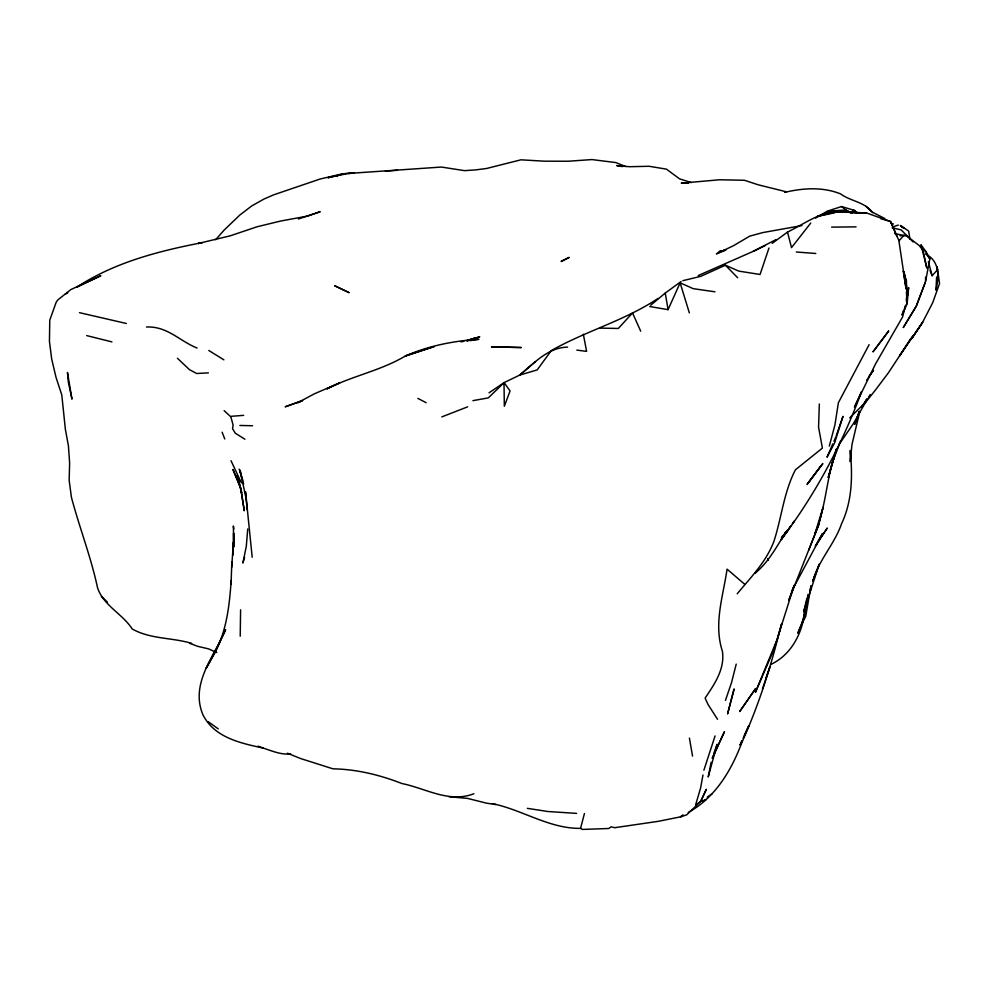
<?xml version="1.0" encoding="UTF-8"?>
<svg xmlns="http://www.w3.org/2000/svg" width="989" height="989" viewBox="0 0 989 989"><rect width="100%" height="100%" fill="white"/><g stroke="black" fill="none" stroke-linecap="round" stroke-linejoin="round"><path stroke-width="1.48" d="M240.216 636.199L240.599 609.805M925.605 277.155L925.519 281.655L929.821 258.97L926.137 251.812L921.068 245.025L926.804 268.044L923.133 250.526L921.068 245.025M231.661 567.389L233.429 542.528L233.058 549.538M819.337 404.019L818.558 427.149L822.403 448.091L795.416 469.8C783.721 492.361 781.619 517.853 773.831 541.589C765.981 562.111 750.824 577.304 737.201 593.796M231.859 561.641L231.043 584.388L231.203 580.333C229.436 605.008 226.827 630.265 214.947 652.443L225.616 629.634C214.156 656.535 189.752 683.856 203.042 715.035C214.761 737.831 240.55 743.098 263.395 748.141C272.334 751.059 280.963 754.891 290.642 753.989M936.632 276.957L935.953 290.185C939.018 276.932 939.97 261.195 925.778 254.148M232.897 552.344L232.749 555.138L233.602 532.984L233.911 546.62M247.732 528.954L246.31 546.324L242.861 563.062L244.604 557.339M810.906 586.353L805.726 616.332L802.252 623.157M806.245 602.289L803.674 618.397L808.001 594.401M702.981 774.968L700.595 787.998L695.626 804.873M711.128 762.321L708.211 776.995L717.099 744.272L713.675 753.89M906.406 298.987L906.975 296.144M907.543 293.288L908.681 287.589L907.111 303.747L902.055 315.17L903.229 310.954M905.17 306.825L902.598 316.937L875.525 363.952L854.434 407.122L861.444 391.867C842.134 444.63 815.159 494.587 781.31 539.401L781.013 539.759M906.357 301.151L907.247 296.91M806.74 598.889L803.624 611.968L819.238 564.15L812.847 581.124C818.595 560.17 834.531 544.197 841.528 523.824C852.469 500.731 852.605 475.4 850.268 450.49L850.243 461.566L851.986 444.469L859.552 412.5M688.245 812.414C715.232 797.777 731.477 770.27 741.935 742.356C756.041 711.079 767.18 678.318 775.957 645.273L781.57 623.972L777.292 639.067L755.435 692.325L773.88 649.563L794.254 585.129L788.715 600.434L818.707 524.813L823.046 507.456L815.109 533.256C826.408 506.257 826.433 476.302 836.595 448.944L828.325 477.44L832.169 463.075L840.687 440.711M736.212 664.126L731.514 682.645L725.456 700.397M492.324 803.624C522.254 809.781 549.501 828.819 580.555 828.362L584.437 813.527M829.314 446.101L834.939 424.85L838.375 402.733L869.121 344.654M859.231 411.3L857.327 418.446L859.664 411.523M906.369 299.704L907.148 296.898M828.325 477.44L834.778 454.779M715.084 735.915L703.896 770.184M835.235 453.321L836.595 448.944M904.403 308.964L905.689 305.156M768.972 248.029L760.047 274.485L738.734 271.097L725.394 265.2L700.793 276.339L682.83 280.666M762.457 688.962L769.974 666.759L765.832 678.417M836.15 435.902L842.987 416.344L834.728 442.652L827.039 457.215L832.787 443.925M803.6 618.817C799.841 637.72 789.234 655.522 771.469 664.138M859.342 411.647L854.731 424.293L859.429 411.511M812.847 581.124L814.887 575.685M758.093 569.713L755.25 573.039C768.836 561.975 776.686 546.373 786.094 531.798L784.611 534.048L787.899 529.783L784.104 534.48M808.693 550.255L818.707 524.813M833.937 441.267L835.668 437.274M649.773 306.528L668.057 309.656L680.123 282.842L693.277 288.677L714.96 291.792M746.262 731.378L748.76 725.815L744.42 735.42M712.303 758.093L724.418 731.736L712.352 758.007M743.135 738.276L745.632 732.75M791.534 591.447L822.564 533.491L817.433 542.405M867.39 399.012L853.47 423.502L838.993 444.556M864.027 403.648L866.401 399.902M866.463 399.779L864.905 402.239L867.304 398.48M861.988 406.751L865.301 401.559M868.602 397.071L870.258 394.537M912.526 336.161L888.357 372.89L875.698 389.691L866.067 401.806L849.699 417.89M910.931 338.572L899.545 355.879L922.552 322.402L932.689 302.733L939.55 283.546L937.164 266.659M815.245 546.225L827.261 528.052L816.209 544.642M866.71 380.184L873.423 370.331L869.084 376.191M790.137 527.112L781.31 539.401L787.281 530.92M792.548 523.564L794.167 521.203L792.412 523.651M788.999 528.497L790.706 526.074M807.988 483.25L822.836 463.569L807.024 484.474L820.61 466.19M810.77 223.032L791.509 247.633L787.504 232.106C806.159 222.884 824.455 208.864 846.3 210.348L851.752 212.858M215.627 239.734L224.194 230.041L239.734 215.12L251.824 205.873L264.112 198.974L273.582 194.858L320.189 178.997L342.305 173.866L441.428 167.054L464.434 170.64L475.474 169.923L486.613 168.476L520.906 159.822L544.284 161.182L568.156 161.232L591.954 159.575L615.85 162.567L625.58 166.523M899.224 240.636L903.81 235.444L906.245 235.567L919.251 245.569L923.133 250.526M929.981 270.318L932.157 275.733L937.696 269.54M785.773 532.762L787.714 530.648L785.637 532.836M781.458 537.225L783.548 535.037M657.982 298.468C624.714 320.646 585.822 330.981 551.281 350.601L537.2 369.898L519.682 375.091L504.155 382.582L488.282 397.899L472.915 400.644M535.494 361.591L519.682 375.091C533.887 363.445 547.857 347.522 567.575 347.102M650.713 305.218L665.263 293.041L681.075 281.531M682.88 815.023L680.494 816.852L658.105 821.365L614.676 827.706L611.165 826.816L608.779 828.498L582.459 829.425L580.555 828.362M697.183 804.032L700.756 801.275L706.307 789.407L700.756 801.275L686.725 814.837L680.494 816.852L683.078 815.381M772.224 243.306L787.504 232.106M707.209 797.134L712.179 793.697M489.023 392.818L504.106 382.619L510.064 390.952L504.328 406.269L504.007 382.694M815.529 218.112L827.348 211.152L841.528 206.54L853.853 210.2L857.5 213.228M65.126 294.265L67.759 292.843M698.234 275.548L753.185 251.367L776.044 239.598M702.301 801.325L706.084 799.495L702.066 801.337M753.185 251.367L765.35 245.532M822.452 215.355L831.996 211.04L842.368 212.215M725.679 250.143L716.382 253.876L733.356 245.767L749.687 236.161L762.89 232.563L801.931 225.566M441.799 416.901L467.673 406.825M467.785 340.884L475.857 337.756L467.018 340.55M892.597 227.062L898.284 225.047M301.447 401.052L285.178 406.813L302.597 400.496L297.862 402.684L313.983 394.005L339.82 382.792L326.864 388.887C352.22 375.907 380.79 370.702 405.416 355.966C428.596 345.841 453.753 340.834 478.923 339.289L469.973 340.636M328.002 177.76L344.432 173.743L354.47 172.679L348.573 173.631M328.187 177.661L339.734 175.053M298.443 218.989L320.201 211.733L307.27 216.134L280.74 221.017L257.078 226.765L230.054 235.877L198.22 243.479L202.238 242.626C158.5 251.095 114.168 262.456 76.561 287.342L100.829 275.696L70.837 289.579L57.758 299.976L56.212 302.164L49.759 320.164L49.45 341.514L51.7 359.081L56.014 377.316L61.788 394.957L65.373 429.288L68.426 445.915L69.626 463.013L69.156 480.283L71.393 497.17C79.392 527.52 90.939 556.819 97.491 587.59C103.227 605.515 122.512 613.773 132.229 629.004C150.588 639.29 171.962 637.435 191.681 643.369M466.87 340.686L479.764 336.804L466.746 340.649M843.407 211.164L846.3 210.348L851.665 213.228M337.162 175.683L344.432 173.743L337.41 175.585M725.654 249.945L718.916 251.626L724.813 250.328M834.778 212.771L817.396 216.406L834.32 212.153L846.745 212.165M473.892 793.734C449.13 803.377 425.678 788.307 401.979 783.548C379.85 774.943 356.831 769.269 332.947 768.824L300.433 758.489L287.391 753.198M784.623 192.385C803.019 188.009 822.675 186.698 840.563 193.893C850.194 201.027 863.607 201.756 871.408 211.189M460.874 341.823L463.829 341.316M342.676 174.571L345.631 174.101M827.311 211.584L831.366 211.003M387.045 171.035L385.364 171.171L397.467 170.269M231.377 416.295L243.653 415.355M208.382 372.878L196.675 373.508L189.48 369.676L177.427 358.265M900.089 235.765L906.048 235.555M688.443 183.076L681.273 183.175L719.485 179.775L744.433 180.27L758.192 184.795L786.181 191.755M831.625 227.136L856.091 226.864M599.915 328.101L618.31 328.472L632.527 312.932L640.699 331.204M239.882 425.455L252.578 425.74M844.235 212.153L836.793 211.881L866.574 212.981L890.582 221.524L898.853 240.451L906.085 288.837L903.538 272.544M848.698 212.314L866.574 212.981L849.798 212.289M852.901 210.954L855.324 211.077M576.612 813.391L547.906 811.512L527.347 808.347M796.306 252.01L815.789 253.481M449.018 796.726L467.5 798.383L486.613 803.192L496.008 804.564M842.158 212.202L831.996 211.04M576.847 350.106L586.613 351.379L583.337 334.22M146.471 327.013C167.339 326.036 179.615 341.081 197.083 348.041M622.563 166.622L616.777 165.596L629.363 166.708L649.155 166.276L666.487 169.168L679.579 178.861L691.286 182.569M894.798 233.602L903.81 235.444M79.491 312.672L126.345 323.477M892.202 227.829L901.177 229.918L913.107 241.959M111.93 341.885L86.661 335.592M880.705 218.618L890.582 221.524L896.899 236.383M257.981 746.139L263.395 748.141M189.604 643.295L197.689 646.336L208.456 648.846L216.789 652.542M890.607 222.97L893.401 224.046M901.783 227.247L904.576 228.311L900.311 225.492L908.619 231.006L909.967 239.14M872.261 212.103L884.908 218.594M417.828 398.382L426.16 402.708M208.803 350.489L223.873 359.835M244.938 439.227L235.37 433.281L232.563 428.756L233.095 425.072L230.907 417.037M208.185 721.673L218.248 728.881M841.528 206.54L846.3 210.348M921.785 248.251L926.137 251.812M857.376 213.216L853.853 210.2L857.179 213.377M744.42 584.042L727.063 569.145C723.132 596.454 713.428 623.7 722.415 651.318C724.986 669.096 714.528 684.091 705.108 698.11L707.988 704.378L717.507 719.263M224.132 410.658L230.548 416.554M865.981 206.318L872.718 212.647M101.422 596.392L107.442 602.165M725.394 265.2L737.707 277.785M926.063 253.196L929.821 258.97M767.538 558.661L768.416 560.219M240.574 471.753L239.264 469.194L243.665 483.98M231.006 460.701L241.378 482.855M222.117 432.193L224.763 438.98M680.123 282.842L689.345 312.895M242.676 480.184L240.364 471.963L246.348 499.618L252.195 557.264M928.35 261.652L932.157 275.733M689.407 738.103L692.547 756.103M665.263 293.041L668.057 309.656M233.837 529.041L233.355 526L233.886 546.719M904.91 277.897L904.045 272.037L905.986 281.964M906.443 288.158L907.543 295.488L906.332 284.968M245.482 491.681L246.348 499.618M245.482 491.854L247.238 509.792M905.813 281.865L903.316 271.073L906.406 280.616L907.111 303.747L906.419 292.076M810.856 586.18L810.436 590.433L810.893 586.168M734.048 689.172L727.632 713.712L734.048 689.172M805.825 609.681L803.612 618.755L797.814 633.269L801.51 624.628L805.825 609.681M925.148 282.73L916.271 306.182L903.34 327.47L916.271 306.182L925.148 282.73M741.898 740.996L740.007 745.174L741.886 741.045M209.507 662.271L206.207 668.243L216.072 650.416L209.507 662.271M863.348 404.699L861.79 407.147L863.36 404.674M922.552 322.402L912.081 338.09L922.552 322.402M755.608 688.604L739.723 711.474L755.608 688.604M888.604 331.092L873.102 351.713L888.604 331.092M563.211 260.404L561.084 261.529L569.256 257.387L563.211 260.404M434.047 346.595L405.416 355.966L434.047 346.595M521.166 347.535L491.558 346.855L521.166 347.535M348.981 292.596L334.752 285.759L348.981 292.596M239.264 484.387L232.947 469.466L240.784 488.677L241.65 492.646L237.063 475.252L240.784 488.677L244.258 510.608L240.784 488.677L239.264 484.387M71.925 398.888L68.303 381.89L67.475 372.47L71.925 398.888"/></g></svg>
